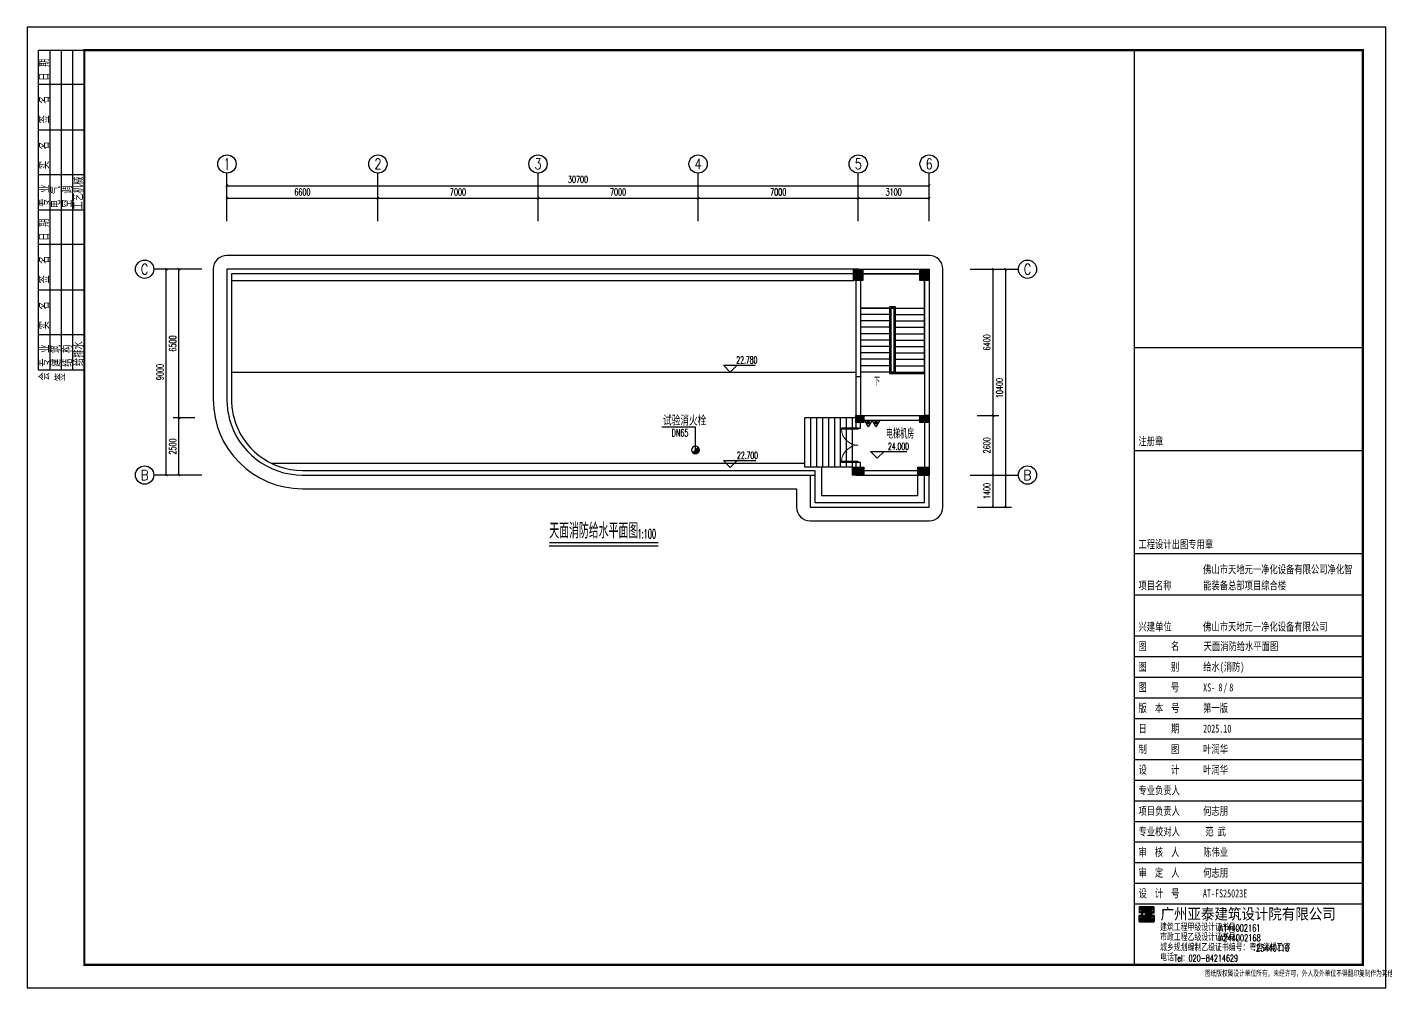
# Model space of a CAD drawing. Extents: x -1254782 to -617813, y -619975 to -323764.
# Drawn here: x -677213 to -617813, y -602575 to -560575 of the extents above; entities that cross this region are included whole.
import ezdxf
from ezdxf.enums import TextEntityAlignment as Align

# ---------------------------------------------------------------- set-up
doc = ezdxf.new("R2010")
doc.units = 0
doc.header["$LTSCALE"] = 1000
doc.header["$MEASUREMENT"] = 0
for name, color, linetype in [('2', 2, 'Continuous'), ('4', 4, 'Continuous'), ('9', 9, 'Continuous'), ('AXIS', 3, 'Continuous'), ('AXIS_TEXT', 7, 'Continuous'), ('DIM_ELEV', 3, 'Continuous'), ('DIM_SYMB', 3, 'Continuous'), ('EQUIP_消火栓', 7, 'Continuous'), ('EQUIP_灭火器', 7, 'Continuous'), ('PUB_TITLE', 4, 'Continuous'), ('STAIR', 2, 'Continuous'), ('TWT_LEAD', 3, 'Continuous'), ('TWT_TEXT', 7, 'Continuous'), ('WALL', 7, 'Continuous'), ('WALL-MOVE', 6, 'Continuous'), ('WINDOW', 4, 'Continuous'), ('框', 130, 'Continuous')]:
    doc.layers.add(name, color=color, linetype=linetype)
doc.styles.add('-宋体', font='simsun_0.shx', dxfattribs={"width": 0.8})
doc.styles.add('_TCH_AXIS', font='COMPLEX', dxfattribs={"bigfont": 'GBCBIG'})
doc.styles.add('_TCH_DIM', font='SIMPLEX.shx', dxfattribs={"width": 0.8, "bigfont": 'GBCBIG.shx'})
doc.styles.add('_TCH_DIM_T3', font='SIMPLEX.shx', dxfattribs={"width": 0.564706, "bigfont": 'GBCBIG.shx'})
doc.styles.add('COMPLEX', font='COMPLEX')
doc.styles.get("Standard").update_dxf_attribs({"font": 'gbenor.shx', "bigfont": 'gbcbig.shx'})
doc.styles.add('TBC', font='simhei_0.shx', dxfattribs={"width": 0.9})
doc.styles.add('天正', font='SIMPLEX.shx', dxfattribs={"width": 0.7, "bigfont": 'HZTXT.shx'})
doc.dimstyles.new('_TCH_ARCH&&100', dxfattribs={"dimtxt": 297.5, "dimasz": 100, "dimexe": 250, "dimexo": 300, "dimgap": 126.25, "dimtad": 1, "dimdec": 0, "dimzin": 0, "dimdsep": 46, "dimtxsty": '_TCH_DIM_T3', "dimblk": 'ARCHTICK', "dimcen": 0.09, "dimclrt": 7, "dimazin": 2, "dimtfac": 1, "dimtdec": 0, "dimtix": 1, "dimtmove": 2, "dimatfit": 3, "dimfxl": 1, "dimtolj": 1, "dimtzin": 0, "dimarcsym": 0})

# ---------------------------------------------------------------- blocks, each defined once
blk = doc.blocks.new('$DorLib2D$00000002')
for p, q in [((-0.5, 0), (-0.5, 0.4875)), ((-0.475, 0.4875), (-0.5, 0.4875)), ((-0.475, 0), (-0.475, 0.4875)), ((0.475, 0), (0.475, 0.4875)), ((0.475, 0.4875), (0.5, 0.4875)), ((0.5, 0), (0.5, 0.4875)), ((-0.5, 0), (-0.475, 0)), ((0.5, 0), (0.475, 0))]:
    blk.add_line(p, q)
at = {"lineweight": 13}
for centre, start, end in [((-0.4875, 0), 0, 88.53072), ((0.4875, 0), 91.46928, 180)]:
    blk.add_arc(centre, 0.4875, start, end, dxfattribs=at)
blk = doc.blocks.new('_ArchTick')
at = {"color": 0, "linetype": 'ByBlock', "const_width": 0.4}
blk.add_lwpolyline([(-0.5, -0.5), (0.5, 0.5)], dxfattribs=at)
blk = doc.blocks.new('*D284')
at = {"layer": 'AXIS', "color": 0, "lineweight": -2, "transparency": 16777216}
for p, q in [((4000, 18400), (4000, 19900)), ((4000, 19650), (34700, 19650)), ((34700, 18400), (34700, 19900))]:
    blk.add_line(p, q, dxfattribs=at)
at = {"layer": 'Defpoints', "color": 0, "transparency": 16777216}
for p in [(34700, 19650), (4000, 18100), (34700, 18100)]:
    blk.add_point(p, dxfattribs=at)
at = {"layer": 'AXIS', "color": 0, "lineweight": -2, "transparency": 16777216, "xscale": 100, "yscale": 100, "zscale": 100, "rotation": 180}
blk.add_blockref('_ArchTick', (4000, 19650), dxfattribs=at)
at = {"layer": 'AXIS', "color": 0, "lineweight": -2, "transparency": 16777216, "xscale": 100, "yscale": 100, "zscale": 100}
blk.add_blockref('_ArchTick', (34700, 19650), dxfattribs=at)
at = {"layer": 'AXIS', "color": 7, "transparency": 16777216, "insert": (19350, 19925), "char_height": 297.5, "attachment_point": 5, "style": '_TCH_DIM_T3'}
blk.add_mtext('\\A1;30700', dxfattribs=at)
blk = doc.blocks.new('*D285')
at = {"layer": 'AXIS', "color": 0, "lineweight": -2, "transparency": 16777216}
for p, q in [((4000, 18400), (4000, 19350)), ((4000, 19100), (10600, 19100)), ((10600, 18400), (10600, 19350))]:
    blk.add_line(p, q, dxfattribs=at)
at = {"layer": 'Defpoints', "color": 0, "transparency": 16777216}
for p in [(10600, 19100), (4000, 18100), (10600, 18100)]:
    blk.add_point(p, dxfattribs=at)
at = {"layer": 'AXIS', "color": 0, "lineweight": -2, "transparency": 16777216, "xscale": 100, "yscale": 100, "zscale": 100, "rotation": 180}
blk.add_blockref('_ArchTick', (4000, 19100), dxfattribs=at)
at = {"layer": 'AXIS', "color": 0, "lineweight": -2, "transparency": 16777216, "xscale": 100, "yscale": 100, "zscale": 100}
blk.add_blockref('_ArchTick', (10600, 19100), dxfattribs=at)
at = {"layer": 'AXIS', "color": 7, "transparency": 16777216, "insert": (7300, 19375), "char_height": 297.5, "attachment_point": 5, "style": '_TCH_DIM_T3'}
blk.add_mtext('\\A1;6600', dxfattribs=at)
blk = doc.blocks.new('*D286')
at = {"layer": 'AXIS', "color": 0, "lineweight": -2, "transparency": 16777216}
for p, q in [((10600, 18400), (10600, 19350)), ((10600, 19100), (17600, 19100)), ((17600, 18400), (17600, 19350))]:
    blk.add_line(p, q, dxfattribs=at)
at = {"layer": 'Defpoints', "color": 0, "transparency": 16777216}
for p in [(17600, 19100), (10600, 18100), (17600, 18100)]:
    blk.add_point(p, dxfattribs=at)
at = {"layer": 'AXIS', "color": 0, "lineweight": -2, "transparency": 16777216, "xscale": 100, "yscale": 100, "zscale": 100, "rotation": 180}
blk.add_blockref('_ArchTick', (10600, 19100), dxfattribs=at)
at = {"layer": 'AXIS', "color": 0, "lineweight": -2, "transparency": 16777216, "xscale": 100, "yscale": 100, "zscale": 100}
blk.add_blockref('_ArchTick', (17600, 19100), dxfattribs=at)
at = {"layer": 'AXIS', "color": 7, "transparency": 16777216, "insert": (14100, 19375), "char_height": 297.5, "attachment_point": 5, "style": '_TCH_DIM_T3'}
blk.add_mtext('\\A1;7000', dxfattribs=at)
blk = doc.blocks.new('*D287')
at = {"layer": 'AXIS', "color": 0, "lineweight": -2, "transparency": 16777216}
for p, q in [((17600, 18400), (17600, 19350)), ((17600, 19100), (24600, 19100)), ((24600, 18400), (24600, 19350))]:
    blk.add_line(p, q, dxfattribs=at)
at = {"layer": 'Defpoints', "color": 0, "transparency": 16777216}
for p in [(24600, 19100), (17600, 18100), (24600, 18100)]:
    blk.add_point(p, dxfattribs=at)
at = {"layer": 'AXIS', "color": 0, "lineweight": -2, "transparency": 16777216, "xscale": 100, "yscale": 100, "zscale": 100, "rotation": 180}
blk.add_blockref('_ArchTick', (17600, 19100), dxfattribs=at)
at = {"layer": 'AXIS', "color": 0, "lineweight": -2, "transparency": 16777216, "xscale": 100, "yscale": 100, "zscale": 100}
blk.add_blockref('_ArchTick', (24600, 19100), dxfattribs=at)
at = {"layer": 'AXIS', "color": 7, "transparency": 16777216, "insert": (21100, 19375), "char_height": 297.5, "attachment_point": 5, "style": '_TCH_DIM_T3'}
blk.add_mtext('\\A1;7000', dxfattribs=at)
blk = doc.blocks.new('*D288')
at = {"layer": 'AXIS', "color": 0, "lineweight": -2, "transparency": 16777216}
for p, q in [((24600, 18400), (24600, 19350)), ((24600, 19100), (31600, 19100)), ((31600, 18400), (31600, 19350))]:
    blk.add_line(p, q, dxfattribs=at)
at = {"layer": 'Defpoints', "color": 0, "transparency": 16777216}
for p in [(31600, 19100), (24600, 18100), (31600, 18100)]:
    blk.add_point(p, dxfattribs=at)
at = {"layer": 'AXIS', "color": 0, "lineweight": -2, "transparency": 16777216, "xscale": 100, "yscale": 100, "zscale": 100, "rotation": 180}
blk.add_blockref('_ArchTick', (24600, 19100), dxfattribs=at)
at = {"layer": 'AXIS', "color": 0, "lineweight": -2, "transparency": 16777216, "xscale": 100, "yscale": 100, "zscale": 100}
blk.add_blockref('_ArchTick', (31600, 19100), dxfattribs=at)
at = {"layer": 'AXIS', "color": 7, "transparency": 16777216, "insert": (28100, 19375), "char_height": 297.5, "attachment_point": 5, "style": '_TCH_DIM_T3'}
blk.add_mtext('\\A1;7000', dxfattribs=at)
blk = doc.blocks.new('*D289')
at = {"layer": 'AXIS', "color": 0, "lineweight": -2, "transparency": 16777216}
for p, q in [((31600, 18400), (31600, 19350)), ((31600, 19100), (34700, 19100)), ((34700, 18400), (34700, 19350))]:
    blk.add_line(p, q, dxfattribs=at)
at = {"layer": 'Defpoints', "color": 0, "transparency": 16777216}
for p in [(34700, 19100), (31600, 18100), (34700, 18100)]:
    blk.add_point(p, dxfattribs=at)
at = {"layer": 'AXIS', "color": 0, "lineweight": -2, "transparency": 16777216, "xscale": 100, "yscale": 100, "zscale": 100, "rotation": 180}
blk.add_blockref('_ArchTick', (31600, 19100), dxfattribs=at)
at = {"layer": 'AXIS', "color": 0, "lineweight": -2, "transparency": 16777216, "xscale": 100, "yscale": 100, "zscale": 100}
blk.add_blockref('_ArchTick', (34700, 19100), dxfattribs=at)
at = {"layer": 'AXIS', "color": 7, "transparency": 16777216, "insert": (33150, 19375), "char_height": 297.5, "attachment_point": 5, "style": '_TCH_DIM_T3'}
blk.add_mtext('\\A1;3100', dxfattribs=at)
blk = doc.blocks.new('_AXISO')
blk.add_circle((0, 0), 0.5)
at = {"layer": 'AXIS_TEXT', "style": 'COMPLEX', "width": 1.041667}
blk.add_attdef('A', text='', height=0.56, dxfattribs=at).set_placement((-0.25, -0.28), (0.25, -0.28), align=Align.FIT)
blk = doc.blocks.new('*D290')
at = {"layer": 'AXIS', "color": 0, "lineweight": -2, "transparency": 16777216}
for p, q in [((2600, 16000), (1100, 16000)), ((1350, 7000), (1350, 16000)), ((2600, 7000), (1100, 7000))]:
    blk.add_line(p, q, dxfattribs=at)
at = {"layer": 'Defpoints', "color": 0, "transparency": 16777216}
for p in [(1350, 16000), (2900, 16000), (2900, 7000)]:
    blk.add_point(p, dxfattribs=at)
at = {"layer": 'AXIS', "color": 0, "lineweight": -2, "transparency": 16777216, "xscale": 100, "yscale": 100, "zscale": 100}
for p, rotation in [((1350, 16000), 90), ((1350, 7000), 270)]:
    blk.add_blockref('_ArchTick', p, dxfattribs=dict(at, rotation=rotation))
at = {"layer": 'AXIS', "color": 7, "transparency": 16777216, "insert": (1075, 11500), "char_height": 297.5, "attachment_point": 5, "rotation": 90, "style": '_TCH_DIM_T3'}
blk.add_mtext('\\A1;9000', dxfattribs=at)
blk = doc.blocks.new('*D291')
at = {"layer": 'AXIS', "color": 0, "lineweight": -2, "transparency": 16777216}
for p, q in [((2600, 9500), (1650, 9500)), ((1900, 7000), (1900, 9500)), ((2600, 7000), (1650, 7000))]:
    blk.add_line(p, q, dxfattribs=at)
at = {"layer": 'Defpoints', "color": 0, "transparency": 16777216}
for p in [(1900, 9500), (2900, 9500), (2900, 7000)]:
    blk.add_point(p, dxfattribs=at)
at = {"layer": 'AXIS', "color": 0, "lineweight": -2, "transparency": 16777216, "xscale": 100, "yscale": 100, "zscale": 100}
for p, rotation in [((1900, 9500), 90), ((1900, 7000), 270)]:
    blk.add_blockref('_ArchTick', p, dxfattribs=dict(at, rotation=rotation))
at = {"layer": 'AXIS', "color": 7, "transparency": 16777216, "insert": (1625, 8250), "char_height": 297.5, "attachment_point": 5, "rotation": 90, "style": '_TCH_DIM_T3'}
blk.add_mtext('\\A1;2500', dxfattribs=at)
blk = doc.blocks.new('*D292')
at = {"layer": 'AXIS', "color": 0, "lineweight": -2, "transparency": 16777216}
for p, q in [((2600, 16000), (1650, 16000)), ((1900, 9500), (1900, 16000)), ((2600, 9500), (1650, 9500))]:
    blk.add_line(p, q, dxfattribs=at)
at = {"layer": 'Defpoints', "color": 0, "transparency": 16777216}
for p in [(1900, 16000), (2900, 16000), (2900, 9500)]:
    blk.add_point(p, dxfattribs=at)
at = {"layer": 'AXIS', "color": 0, "lineweight": -2, "transparency": 16777216, "xscale": 100, "yscale": 100, "zscale": 100}
for p, rotation in [((1900, 16000), 90), ((1900, 9500), 270)]:
    blk.add_blockref('_ArchTick', p, dxfattribs=dict(at, rotation=rotation))
at = {"layer": 'AXIS', "color": 7, "transparency": 16777216, "insert": (1625, 12750), "char_height": 297.5, "attachment_point": 5, "rotation": 90, "style": '_TCH_DIM_T3'}
blk.add_mtext('\\A1;6500', dxfattribs=at)
blk = doc.blocks.new('*D293')
at = {"layer": 'AXIS', "color": 0, "lineweight": -2, "transparency": 16777216}
for p, q in [((36800, 16000), (38300, 16000)), ((38050, 5600), (38050, 16000)), ((36800, 5600), (38300, 5600))]:
    blk.add_line(p, q, dxfattribs=at)
at = {"layer": 'Defpoints', "color": 0, "transparency": 16777216}
for p in [(36500, 16000), (38050, 16000), (36500, 5600)]:
    blk.add_point(p, dxfattribs=at)
at = {"layer": 'AXIS', "color": 0, "lineweight": -2, "transparency": 16777216, "xscale": 100, "yscale": 100, "zscale": 100}
for p, rotation in [((38050, 16000), 90), ((38050, 5600), 270)]:
    blk.add_blockref('_ArchTick', p, dxfattribs=dict(at, rotation=rotation))
at = {"layer": 'AXIS', "color": 7, "transparency": 16777216, "insert": (37775, 10800), "char_height": 297.5, "attachment_point": 5, "rotation": 90, "style": '_TCH_DIM_T3'}
blk.add_mtext('\\A1;10400', dxfattribs=at)
blk = doc.blocks.new('*D294')
at = {"layer": 'AXIS', "color": 0, "lineweight": -2, "transparency": 16777216}
for p, q in [((36800, 7000), (37750, 7000)), ((37500, 5600), (37500, 7000)), ((36800, 5600), (37750, 5600))]:
    blk.add_line(p, q, dxfattribs=at)
at = {"layer": 'Defpoints', "color": 0, "transparency": 16777216}
for p in [(36500, 7000), (37500, 7000), (36500, 5600)]:
    blk.add_point(p, dxfattribs=at)
at = {"layer": 'AXIS', "color": 0, "lineweight": -2, "transparency": 16777216, "xscale": 100, "yscale": 100, "zscale": 100}
for p, rotation in [((37500, 7000), 90), ((37500, 5600), 270)]:
    blk.add_blockref('_ArchTick', p, dxfattribs=dict(at, rotation=rotation))
at = {"layer": 'AXIS', "color": 7, "transparency": 16777216, "insert": (37225, 6300), "char_height": 297.5, "attachment_point": 5, "rotation": 90, "style": '_TCH_DIM_T3'}
blk.add_mtext('\\A1;1400', dxfattribs=at)
blk = doc.blocks.new('*D295')
at = {"layer": 'AXIS', "color": 0, "lineweight": -2, "transparency": 16777216}
for p, q in [((36800, 9600), (37750, 9600)), ((37500, 7000), (37500, 9600)), ((36800, 7000), (37750, 7000))]:
    blk.add_line(p, q, dxfattribs=at)
at = {"layer": 'Defpoints', "color": 0, "transparency": 16777216}
for p in [(36500, 9600), (37500, 9600), (36500, 7000)]:
    blk.add_point(p, dxfattribs=at)
at = {"layer": 'AXIS', "color": 0, "lineweight": -2, "transparency": 16777216, "xscale": 100, "yscale": 100, "zscale": 100}
for p, rotation in [((37500, 9600), 90), ((37500, 7000), 270)]:
    blk.add_blockref('_ArchTick', p, dxfattribs=dict(at, rotation=rotation))
at = {"layer": 'AXIS', "color": 7, "transparency": 16777216, "insert": (37225, 8300), "char_height": 297.5, "attachment_point": 5, "rotation": 90, "style": '_TCH_DIM_T3'}
blk.add_mtext('\\A1;2600', dxfattribs=at)
blk = doc.blocks.new('*D296')
at = {"layer": 'AXIS', "color": 0, "lineweight": -2, "transparency": 16777216}
for p, q in [((36800, 16000), (37750, 16000)), ((37500, 9600), (37500, 16000)), ((36800, 9600), (37750, 9600))]:
    blk.add_line(p, q, dxfattribs=at)
at = {"layer": 'Defpoints', "color": 0, "transparency": 16777216}
for p in [(36500, 16000), (37500, 16000), (36500, 9600)]:
    blk.add_point(p, dxfattribs=at)
at = {"layer": 'AXIS', "color": 0, "lineweight": -2, "transparency": 16777216, "xscale": 100, "yscale": 100, "zscale": 100}
for p, rotation in [((37500, 16000), 90), ((37500, 9600), 270)]:
    blk.add_blockref('_ArchTick', p, dxfattribs=dict(at, rotation=rotation))
at = {"layer": 'AXIS', "color": 7, "transparency": 16777216, "insert": (37225, 12800), "char_height": 297.5, "attachment_point": 5, "rotation": 90, "style": '_TCH_DIM_T3'}
blk.add_mtext('\\A1;6400', dxfattribs=at)
blk = doc.blocks.new('A$C29A34EED')
at = {"layer": '框'}
for p, q in [((0, 461), (0, 14461)), ((0, 14461), (2000, 14461)), ((500, 461), (500, 14461)), ((1000, 461), (1000, 14461)), ((1500, 461), (1500, 14461)), ((2000, 461), (2000, 14461)), ((2000, 12961), (0, 12961)), ((2000, 10961), (0, 10961)), ((2000, 9005), (0, 9005)), ((2000, 7461), (0, 7461)), ((2000, 5961), (0, 5961)), ((2000, 3961), (0, 3961)), ((2000, 2005), (0, 2005)), ((2000, 461), (0, 461))]:
    blk.add_line(p, q, dxfattribs=at)
at = {"layer": '框', "style": '_TCH_DIM', "width": 0.8}
for s, p in [('日 期', (462, 13120)), ('签  名', (466, 11253)), ('实  名', (466, 9253)), ('专 业', (472, 7613)), ('空 调', (1460, 7573)), ('工艺机械', (1953, 7486)), ('电 气', (957, 7555)), ('日 期', (462, 6120)), ('签  名', (466, 4253)), ('实  名', (466, 2253)), ('专 业', (480, 613)), ('建 筑', (967, 607)), ('结 构', (1470, 612)), ('给排水', (1970, 645)), ('会', (470, 12)), ('签', (1174, -12))]:
    blk.add_text(s, height=450, rotation=90, dxfattribs=at).set_placement(p)
blk = doc.blocks.new('A$C54597E38')
at = {"layer": '9'}
h = blk.add_hatch(dxfattribs=at)
h.set_pattern_fill('ANSI31', color=256, scale=70.630202, angle=135, style=0)
h.set_pattern_definition([(180, (-153496.256, -56662.455), (-2e-15, -8.82877527), [])])
edge = h.paths.add_edge_path()
edge.add_line((99, 458), (99, 400))
edge.add_line((99, 400), (0, 400))
edge.add_line((0, 400), (0, 620))
edge.add_arc((64, 620), 63.6, 90, 180, ccw=False)
edge.add_line((64, 683), (622, 683))
edge.add_arc((622, 620), 63.6, 0, 90, ccw=False)
edge.add_line((685, 620), (685, 396))
edge.add_line((685, 396), (594, 396))
edge.add_line((594, 396), (594, 463))
edge.add_line((594, 463), (614, 463))
edge.add_line((614, 463), (624, 463))
edge.add_line((624, 463), (624, 613))
edge.add_line((624, 613), (68, 613))
edge.add_line((68, 613), (68, 458))
edge.add_line((68, 458), (99, 458))
h.paths.add_polyline_path([(369, 293), (369, 582), (586, 582), (586, 519), (436, 519), (436, 458), (557, 458), (557, 225), (431, 225), (431, 166), (588, 166), (588, 112), (370, 112), (370, 226), (321, 226), (321, 112), (103, 112), (103, 166), (260, 166), (260, 225), (133, 225), (133, 458), (255, 458), (255, 519), (104, 519), (104, 582), (321, 582), (321, 293)])
h.paths.add_polyline_path([(196, 399), (265, 399), (265, 289), (196, 289)], flags=16)
h.paths.add_polyline_path([(494, 399), (425, 399), (425, 289), (494, 289)], flags=16)
edge = h.paths.add_edge_path()
edge.add_line((99, 225), (99, 283))
edge.add_line((99, 283), (0, 283))
edge.add_line((0, 283), (0, 64))
edge.add_arc((64, 64), 63.6, 180, 270)
edge.add_line((64, 0), (622, 0))
edge.add_arc((622, 64), 63.6, 270, 360)
edge.add_line((685, 64), (685, 287))
edge.add_line((685, 287), (594, 287))
edge.add_line((594, 287), (594, 220))
edge.add_line((594, 220), (614, 220))
edge.add_line((614, 220), (624, 220))
edge.add_line((624, 220), (624, 71))
edge.add_line((624, 71), (68, 71))
edge.add_line((68, 71), (68, 225))
edge.add_line((68, 225), (99, 225))
blk.add_lwpolyline([(99, 225), (99, 283), (0, 283), (0, 64, 0.414214), (64, 0), (622, 0, 0.414214), (685, 64), (685, 287), (594, 287), (594, 220), (614, 220), (624, 220), (624, 71), (68, 71), (68, 225)], format="xyb", close=True, dxfattribs=at)
blk.add_lwpolyline([(369, 293), (369, 293), (369, 582), (586, 582), (586, 519), (436, 519), (436, 458), (557, 458), (557, 225), (431, 225), (431, 166), (588, 166), (588, 112), (370, 112), (370, 226), (321, 226), (321, 112), (103, 112), (103, 166), (260, 166), (260, 225), (133, 225), (133, 458), (255, 458), (255, 519), (104, 519), (104, 582), (321, 582), (321, 293), (369, 293)], dxfattribs=at)
blk.add_lwpolyline([(494, 399), (425, 399), (425, 289), (494, 289)], close=True, dxfattribs=at)
blk = doc.blocks.new('消防框')
at = {"layer": '4'}
blk.add_line((-66927, 44194), (-66927, 17778), dxfattribs=at)
at = {"layer": '框'}
for p, q in [((-76927, 57778), (-76927, 17778)), ((-66927, 57778), (-66927, 17778)), ((-76927, 44769), (-66927, 44769)), ((-76927, 44194), (-76927, 17778)), ((-76927, 40266), (-66927, 40266)), ((-76927, 35764), (-66927, 35764)), ((-76927, 33962), (-66927, 33962)), ((-76927, 32161), (-66927, 32161)), ((-76927, 31261), (-66926, 31261)), ((-76927, 30360), (-66927, 30360)), ((-76927, 29459), (-66927, 29459)), ((-76927, 28559), (-66926, 28559)), ((-76927, 27658), (-66926, 27658)), ((-76927, 26758), (-66926, 26758)), ((-76927, 25857), (-66926, 25857)), ((-76927, 24956), (-66926, 24956)), ((-76927, 24056), (-66927, 24056)), ((-76927, 23155), (-66926, 23155)), ((-76927, 22255), (-66926, 22255)), ((-76927, 21354), (-66926, 21354)), ((-76927, 20453), (-66926, 20453))]:
    blk.add_line(p, q, dxfattribs=at)
at = {"layer": '4'}
blk.add_blockref('A$C54597E38', (-76728, 19659), dxfattribs=at)
at = {"layer": 'TWT_TEXT', "style": 'TBC', "width": 0.9}
blk.add_text('广州亚泰建筑设计院有限公司', height=480, dxfattribs=at).set_placement((-75777, 19767))
at = {"layer": 'TWT_TEXT', "style": '_TCH_DIM'}
for s, height, p in [('建筑工程甲级设计证书号：', 300, (-75794, 19266)), ('市政工程乙级设计证书号：', 300, (-75794, 18833)), ('城乡规划编制乙级证书编号：粤自资规乙字', 300, (-75794, 18384)), ('电话', 300, (-75794, 17950)), ('图纸版权属设计单位所有，未经许可，外人及外单位不得翻印复制作为其他工程之用', 249.73, (-73842, 17267))]:
    blk.add_text(s, height=height, rotation=359.99972, dxfattribs=at).set_placement(p)
at = {"layer": 'TWT_TEXT', "style": '天正', "width": 0.67}
for s, height, p in [('A144002161', 300, (-73207, 19244)), ('A244002168', 300, (-73197, 18811)), ('23440110', 300, (-71602, 18365)), ('Tel：020-84214629', 290, (-75183, 17930))]:
    blk.add_text(s, height=height, rotation=359.99972, dxfattribs=at).set_placement(p)
at = {"layer": '框', "style": '-宋体', "width": 0.74}
for s, p in [('注册章', (-76742, 40497)), ('工程设计出图专用章', (-76741, 35995)), ('佛山市天地元一净化设备有限公司净化智', (-73914, 34897)), ('项目名称', (-76741, 34193)), ('能装备总部项目综合楼', (-73914, 34193)), ('兴建单位', (-76741, 32392)), ('佛山市天地元一净化设备有限公司', (-73915, 32392)), ('图      名', (-76741, 31539)), ('图      别', (-76741, 30638)), ('给水(消防)', (-73914, 30638)), ('图      号', (-76741, 29737)), ('XS-  /', (-73914, 29737)), ('8', (-72770, 29737)), ('版  本  号', (-76742, 28837)), ('第一版', (-73915, 28837)), ('日      期', (-76741, 27936)), ('2025.10', (-73914, 27936)), ('制      图', (-76741, 27036)), ('设      计', (-76741, 26135)), ('专业负责人', (-76741, 25235)), ('项目负责人', (-76741, 24334)), ('专业校对人', (-76741, 23433)), ('审  核  人', (-76741, 22533)), ('审  定  人', (-76741, 21632)), ('设  计  号', (-76741, 20732)), ('AT-FS25023E', (-73923, 20732))]:
    blk.add_text(s, height=350, dxfattribs=at).set_placement(p)
for s, p in [('叶润华', (-73368, 27036)), ('叶润华', (-73368, 26135)), ('何志朋', (-73368, 24334)), ('范 武', (-73368, 23433)), ('陈伟业', (-73368, 22533)), ('何志朋', (-73368, 21632))]:
    blk.add_text(s, height=350, dxfattribs=at).set_placement(p, align=Align.CENTER)
blk = doc.blocks.new('A$C21C844B0')
at = {"layer": '4'}
for name, p in [('A$C29A34EED', (0, 26072)), ('消防框', (124827, -17245))]:
    blk.add_blockref(name, p, dxfattribs=at)
blk = doc.blocks.new('$TwtSys$00000386')
blk.add_line((-93, 93, 0), (93, -93, 0))
blk.add_circle((0, 0, 0), 131)
at = {"color": 0}
for points in [[(34, -127, 0), (-127, 34, 0), (93, -93, 0), (-93, 93, 0)], [(-34, -127, 0), (-127, -34, 0), (34, -127, 0), (-127, 34, 0)], [(-93, -93, 0), (-93, -93, 0), (-34, -127, 0), (-127, -34, 0)]]:
    blk.add_solid(points, dxfattribs=at)
at = {"flags": 9}
blk.add_attdef('A', (0, 0, 0), '', height=0.00524, dxfattribs=at)
blk = doc.blocks.new('$TwtSys$00000546')
h = blk.add_hatch()
h.set_pattern_fill('ANSI31', color=256, scale=200, style=0)
h.set_pattern_definition([(45, (-38543.802, -6670.83), (-17.67767, 17.67767), [])])
h.paths.add_polyline_path([(-65, 174), (65, 174), (65, 44), (-65, 44)])
for points in [[(0, 344), (-198, 0), (198, 0)], [(-65, 174), (65, 174), (65, 44), (-65, 44)]]:
    blk.add_lwpolyline(points, close=True)
blk = doc.blocks.new('A$C0535357A')
for p, q in [((31500, 11300), (31500, 9600)), ((31700, 11300), (31700, 9600)), ((31350, 7350), (31350, 9500))]:
    blk.add_line(p, q)
blk.add_lwpolyline([(28900, 6400), (28900, 5600, 0.4142136), (29500, 5000), (34700, 5000, 0.4142136), (35300, 5600), (35300, 16000, 0.4142136), (34700, 16600), (4000, 16600, 0.4142136), (3400, 16000), (3400, 10300, 0.4142135), (7300, 6400), (28900, 6400)], format="xyb")
at = {"layer": '2'}
for p, q in [((31800, 9500), (29270, 9500)), ((29270, 7350), (29270, 9500)), ((29530, 7350), (29530, 9500)), ((29790, 7350), (29790, 9500)), ((30050, 7350), (30050, 9500)), ((30310, 7350), (30310, 9500)), ((30570, 7350), (30570, 9500)), ((30830, 7350), (30830, 9500)), ((31090, 7350), (31090, 9500)), ((31350, 7350), (29270, 7350))]:
    blk.add_line(p, q, dxfattribs=at)
at = {"layer": '9'}
for p, q in [((4200, 15500), (31400, 15500)), ((4200, 11500), (31500, 11500)), ((29270, 7500), (5988.1, 7500))]:
    blk.add_line(p, q, dxfattribs=at)
for points in [[(31800, 15500), (31400, 15500), (31400, 16000), (31800, 16000)], [(34300, 16000), (34700, 16000), (34700, 15500), (34300, 15500)], [(31500, 9600), (31850, 9600), (31850, 9300), (31500, 9300)], [(34300, 9600), (34700, 9600), (34700, 9300), (34300, 9300)], [(31850, 7000), (31350, 7000), (31350, 7350), (31850, 7350)], [(34200, 7350), (34700, 7350), (34700, 7000), (34200, 7000)]]:
    blk.add_lwpolyline(points, close=True, dxfattribs=at)
blk.add_lwpolyline([(30000, 7350), (30000, 6100), (34200, 6100), (34200, 7000)], dxfattribs=at)
for points in [[(31400, 16000), (31800, 16000), (31400, 15500), (31800, 15500)], [(34300, 16000), (34700, 16000), (34300, 15500), (34700, 15500)], [(31500, 9600), (31850, 9600), (31500, 9300), (31850, 9300)], [(34300, 9600), (34700, 9600), (34300, 9300), (34700, 9300)], [(31350, 7350), (31850, 7350), (31350, 7000), (31850, 7000)], [(34200, 7350), (34700, 7350), (34200, 7000), (34700, 7000)]]:
    blk.add_solid(points, dxfattribs=at)
at = {"layer": 'AXIS'}
for p, q in [((4000, 18100), (4000, 20200)), ((10600, 18100), (10600, 20200)), ((17600, 18100), (17600, 20200)), ((24600, 18100), (24600, 20200)), ((31600, 18100), (31600, 20200)), ((34700, 18100), (34700, 20200)), ((2900, 16000), (800, 16000)), ((36500, 16000), (38600, 16000)), ((2900, 7000), (800, 7000)), ((36500, 7000), (38600, 7000))]:
    blk.add_line(p, q, dxfattribs=at)
at = {"layer": 'DIM_ELEV'}
for p, q in [((26002.8, 11500), (25702.8, 11800)), ((25702.8, 11800), (27090.6, 11800)), ((26002.8, 11500), (26302.8, 11800)), ((32433.1, 7732.8), (32133.1, 8032.8)), ((32133.1, 8032.8), (33721.8, 8032.8)), ((32433.1, 7732.8), (32733.1, 8032.8)), ((26002.8, 7328.6), (25702.8, 7628.6)), ((25702.8, 7628.6), (27119.9, 7628.6)), ((26002.8, 7328.6), (26302.8, 7628.6))]:
    blk.add_line(p, q, dxfattribs=at)
at = {"layer": 'DIM_SYMB'}
blk.add_lwpolyline([(32362.5, 11360, 0, 0, 0), (32362.5, 15050, 0, 0, 0), (33837.5, 15050, 0, 0, 0), (33837.5, 11940, 80, 0, 0), (33837.5, 11640, 0, 0, 0)], format="xyseb", dxfattribs=at)
at = {"layer": 'STAIR'}
for p, q in [((34500, 15800), (31700, 15800)), ((31700, 15800), (31700, 14300)), ((34500, 14300), (34500, 15800)), ((31700, 14300), (31700, 11500)), ((32965, 14300), (31700, 14300)), ((31700, 14300), (32965, 14300)), ((33235, 14360), (32965, 14360)), ((32965, 14360), (32965, 11440)), ((33025, 14300), (33025, 11500)), ((33175, 14300), (33025, 14300)), ((33025, 14300), (33025, 11500)), ((33025, 14300), (33175, 14300)), ((33175, 11500), (33175, 14300)), ((33175, 11500), (33175, 14300)), ((33235, 11500), (33235, 14360)), ((33235, 14300), (34500, 14300)), ((33235, 14300), (34500, 14300)), ((34500, 11500), (34500, 14300)), ((32965, 14020), (31700, 14020)), ((32965, 13740), (31700, 13740)), ((33235, 14020), (34500, 14020)), ((33235, 13740), (34500, 13740)), ((32965, 13460), (31700, 13460)), ((32965, 13180), (31700, 13180)), ((33235, 13460), (34500, 13460)), ((33235, 13180), (34500, 13180)), ((32965, 12900), (31700, 12900)), ((32965, 12620), (31700, 12620)), ((33235, 12900), (34500, 12900)), ((33235, 12620), (34500, 12620)), ((32965, 12340), (31700, 12340)), ((32965, 12060), (31700, 12060)), ((33235, 12340), (34500, 12340)), ((33235, 12060), (34500, 12060)), ((32965, 11780), (31700, 11780)), ((32965, 11500), (31700, 11500)), ((32965, 11440), (34500, 11440)), ((33025, 11500), (34500, 11500)), ((33175, 11500), (33025, 11500)), ((33175, 11500), (33235, 11500)), ((33175, 11500), (33235, 11500)), ((33235, 11780), (34500, 11780)), ((33235, 11500), (34500, 11500)), ((34500, 11500), (34500, 11440))]:
    blk.add_line(p, q, dxfattribs=at)
at = {"layer": 'WALL'}
for p, q in [((31500, 9600), (34700, 9600)), ((31500, 9600), (31500, 9050)), ((34700, 9600), (34700, 7000)), ((31500, 9050), (31700, 9050)), ((31700, 9400), (34500, 9400)), ((31700, 9050), (31700, 9400)), ((34500, 9400), (34500, 7200)), ((31700, 7550), (31500, 7550)), ((31500, 7550), (31500, 7000)), ((31700, 7200), (31700, 7550)), ((31700, 7200), (34500, 7200)), ((31500, 7000), (34700, 7000))]:
    blk.add_line(p, q, dxfattribs=at)
for radius in [3300, 3100]:
    blk.add_arc((7300, 10300), radius, 192.635625, 194.477512, dxfattribs=at)
at = {"layer": 'WALL-MOVE'}
for p, q in [((4000, 16000), (4000, 10300)), ((31600, 16000), (4000, 16000)), ((4200, 15800), (4200, 10300)), ((31500, 15800), (4200, 15800)), ((31500, 15800), (31500, 11300)), ((31600, 16000), (34700, 16000)), ((31700, 15800), (31700, 11300)), ((31700, 15800), (34500, 15800)), ((34500, 15800), (34500, 9600)), ((34700, 16000), (34700, 9600)), ((31700, 11300), (31500, 11300)), ((34700, 9600), (34500, 9600)), ((7300, 7200), (29700, 7200)), ((29700, 7200), (29700, 7000)), ((7300, 7000), (29700, 7000))]:
    blk.add_line(p, q, dxfattribs=at)
for points in [[(29700, 7200), (29700, 5800), (34500, 5800), (34500, 7000)], [(29500, 7000), (29500, 5600), (34700, 5600), (34700, 7000)]]:
    blk.add_lwpolyline(points, dxfattribs=at)
for radius, start, end in [(3300, 180, 192.635625), (3100, 180, 192.635625), (3300, 192.635625, 194.477512), (3100, 192.635625, 194.477512), (3100, 194.477512, 270), (3300, 194.477512, 270)]:
    blk.add_arc((7300, 10300), radius, start, end, dxfattribs=at)
at = {"layer": 'AXIS'}
ref = blk.add_blockref('_AXISO', (4000, 20600), dxfattribs=dict(at, xscale=800, yscale=800, zscale=800))
ref.add_attrib('A', '1', dxfattribs={"layer": 'AXIS_TEXT', "height": 514.7, "style": '_TCH_AXIS'}).set_placement((3889.7, 20342.6), (4110.3, 20342.6), align=Align.FIT)
ref = blk.add_blockref('_AXISO', (10600, 20600), dxfattribs=dict(at, xscale=800, yscale=800, zscale=800))
ref.add_attrib('A', '2', dxfattribs={"layer": 'AXIS_TEXT', "height": 465.9, "style": '_TCH_AXIS'}).set_placement((10444.7, 20367), (10755.3, 20367), align=Align.FIT)
ref = blk.add_blockref('_AXISO', (17600, 20600), dxfattribs=dict(at, xscale=800, yscale=800, zscale=800))
ref.add_attrib('A', '3', dxfattribs={"layer": 'AXIS_TEXT', "height": 465.9, "style": '_TCH_AXIS'}).set_placement((17444.7, 20367), (17755.3, 20367), align=Align.FIT)
ref = blk.add_blockref('_AXISO', (24600, 20600), dxfattribs=dict(at, xscale=800, yscale=800, zscale=800))
ref.add_attrib('A', '4', dxfattribs={"layer": 'AXIS_TEXT', "height": 445.4, "style": '_TCH_AXIS'}).set_placement((24430.3, 20377.3), (24769.7, 20377.3), align=Align.FIT)
ref = blk.add_blockref('_AXISO', (31600, 20600), dxfattribs=dict(at, xscale=800, yscale=800, zscale=800))
ref.add_attrib('A', '5', dxfattribs={"layer": 'AXIS_TEXT', "height": 465.9, "style": '_TCH_AXIS'}).set_placement((31444.7, 20367), (31755.3, 20367), align=Align.FIT)
ref = blk.add_blockref('_AXISO', (34700, 20600), dxfattribs=dict(at, xscale=800, yscale=800, zscale=800))
ref.add_attrib('A', '6', dxfattribs={"layer": 'AXIS_TEXT', "height": 465.9, "style": '_TCH_AXIS'}).set_placement((34544.7, 20367), (34855.3, 20367), align=Align.FIT)
ref = blk.add_blockref('_AXISO', (400, 16000), dxfattribs=dict(at, xscale=800, yscale=800, zscale=800))
ref.add_attrib('A', 'C', dxfattribs={"layer": 'AXIS_TEXT', "height": 455.7, "style": '_TCH_AXIS'}).set_placement((237.3, 15772.2), (562.7, 15772.2), align=Align.FIT)
ref = blk.add_blockref('_AXISO', (39000, 16000), dxfattribs=dict(at, xscale=800, yscale=800, zscale=800))
ref.add_attrib('A', 'C', dxfattribs={"layer": 'AXIS_TEXT', "height": 455.7, "style": '_TCH_AXIS'}).set_placement((38837.3, 15772.2), (39162.7, 15772.2), align=Align.FIT)
ref = blk.add_blockref('_AXISO', (400, 7000), dxfattribs=dict(at, xscale=800, yscale=800, zscale=800))
ref.add_attrib('A', 'B', dxfattribs={"layer": 'AXIS_TEXT', "height": 435.3, "style": '_TCH_AXIS'}).set_placement((223.8, 6782.4), (576.2, 6782.4), align=Align.FIT)
ref = blk.add_blockref('_AXISO', (39000, 7000), dxfattribs=dict(at, xscale=800, yscale=800, zscale=800))
ref.add_attrib('A', 'B', dxfattribs={"layer": 'AXIS_TEXT', "height": 435.3, "style": '_TCH_AXIS'}).set_placement((38823.8, 6782.4), (39176.2, 6782.4), align=Align.FIT)
at = {"layer": 'WINDOW', "xscale": -1500, "yscale": -1500, "zscale": -1500, "rotation": 270}
blk.add_blockref('$DorLib2D$00000002', (31600, 8300), dxfattribs=at)
at = {"layer": 'DIM_ELEV', "color": 7, "style": '天正', "width": 0.525}
for s, p in [('22.780', (26270.2, 11876)), ('24.000', (32901.4, 8108.8)), ('22.700', (26299.5, 7704.6))]:
    blk.add_text(s, height=304, dxfattribs=at).set_placement(p)
at = {"layer": 'DIM_SYMB', "color": 7, "style": '_TCH_DIM', "width": 0.8}
blk.add_text('下', height=337.6, dxfattribs=at).set_placement((32286.5, 10905))
at = {"layer": 'TWT_TEXT', "style": '_TCH_DIM', "width": 0.8}
blk.add_text('电梯机房', height=385.82, dxfattribs=at).set_placement((32814.9, 8597))
at = {"layer": 'AXIS'}
for p1, p2, distance, picture, middle in [((4000, 18100), (34700, 18100), 1550, '*D284', (19350, 19925)), ((4000, 18100), (10600, 18100), 1000, '*D285', (7300, 19375)), ((10600, 18100), (17600, 18100), 1000, '*D286', (14100, 19375)), ((17600, 18100), (24600, 18100), 1000, '*D287', (21100, 19375)), ((24600, 18100), (31600, 18100), 1000, '*D288', (28100, 19375)), ((31600, 18100), (34700, 18100), 1000, '*D289', (33150, 19375)), ((2900, 7000), (2900, 16000), 1550, '*D290', (1075, 11500)), ((2900, 9500), (2900, 16000), 1000, '*D292', (1625, 12750)), ((36500, 5600), (36500, 16000), -1550, '*D293', (37775, 10800)), ((36500, 9600), (36500, 16000), -1000, '*D296', (37225, 12800)), ((2900, 7000), (2900, 9500), 1000, '*D291', (1625, 8250)), ((36500, 7000), (36500, 9600), -1000, '*D295', (37225, 8300)), ((36500, 5600), (36500, 7000), -1000, '*D294', (37225, 6300))]:
    dim = blk.add_aligned_dim(p1=p1, p2=p2, distance=distance, dimstyle='_TCH_ARCH&&100', dxfattribs=at)
    dim.commit()
    dim.dimension.update_dxf_attribs({"geometry": picture, "text_midpoint": middle})

msp = doc.modelspace()

# ---------------------------------------------------------------- linework, layer by layer
at = {"layer": 'DIM_SYMB', "const_width": 70}
msp.add_lwpolyline([(-654386.6, -583110.9), (-649619.2, -583110.9)], dxfattribs=at)
at = {"layer": 'DIM_SYMB'}
msp.add_lwpolyline([(-654386.6, -583250.9), (-649619.2, -583250.9)], dxfattribs=at)
at = {"layer": 'PUB_TITLE'}
msp.add_lwpolyline([(-677212.8, -602574.7), (-617812.8, -602574.7), (-617812.8, -560574.7), (-677212.8, -560574.7)], close=True, dxfattribs=at)
at = {"layer": 'PUB_TITLE', "const_width": 100}
msp.add_lwpolyline([(-674712.8, -601574.7), (-618812.8, -601574.7), (-618812.8, -561574.7), (-674712.8, -561574.7)], close=True, dxfattribs=at)
at = {"layer": 'TWT_LEAD'}
for p, q in [((-647996.3, -578069.3), (-649459.5, -578069.3)), ((-647996.3, -579059.7), (-647996.3, -578069.3))]:
    msp.add_line(p, q, dxfattribs=at)

# ---------------------------------------------------------------- block references
at = {"layer": '4'}
msp.add_blockref('A$C21C844B0', (-676712.8, -602107.2), dxfattribs=at)
at = {"layer": '9'}
msp.add_blockref('A$C0535357A', (-672479.2, -587155.5), dxfattribs=at)
at = {"layer": 'EQUIP_消火栓', "xscale": 1.3, "yscale": -1.3, "zscale": 1.3, "rotation": 180}
msp.add_blockref('$TwtSys$00000386', (-647996.3, -579059.7), dxfattribs=at)
at = {"layer": 'EQUIP_灭火器', "xscale": 0.85, "yscale": -0.85, "zscale": 0.85}
for p in [(-640441.4, -577755.5), (-640104.2, -577755.5)]:
    msp.add_blockref('$TwtSys$00000546', p, dxfattribs=at)

# ---------------------------------------------------------------- texts
at = {"layer": 'DIM_SYMB', "color": 7}
for s, height, style, width, p in [('天面消防给水平面图', 675.18, '_TCH_DIM', 0.8, (-654386.6, -582926.2)), ('1:100', 400, '天正', 0.525, (-650529.2, -582926.2))]:
    msp.add_text(s, height=height, dxfattribs=dict(at, style=style, width=width)).set_placement(p)
at = {"layer": 'PUB_TITLE', "color": 4, "style": '-宋体', "width": 0.74}
msp.add_text('天面消防给水平面图', height=350, dxfattribs=at).set_placement((-625779.4, -587814))
msp.add_text('8', height=350, dxfattribs=at).set_placement((-625044.2, -589613.5), align=Align.CENTER)
at = {"layer": 'TWT_LEAD', "color": 7, "style": '天正'}
for s, height, width, p in [('试验消火栓', 400, 0.7, (-649412.5, -577989.3)), ('DN65', 320, 0.525, (-649035.9, -578469.3))]:
    msp.add_text(s, height=height, dxfattribs=dict(at, width=width)).set_placement(p)

doc.saveas('drawing.dxf')
